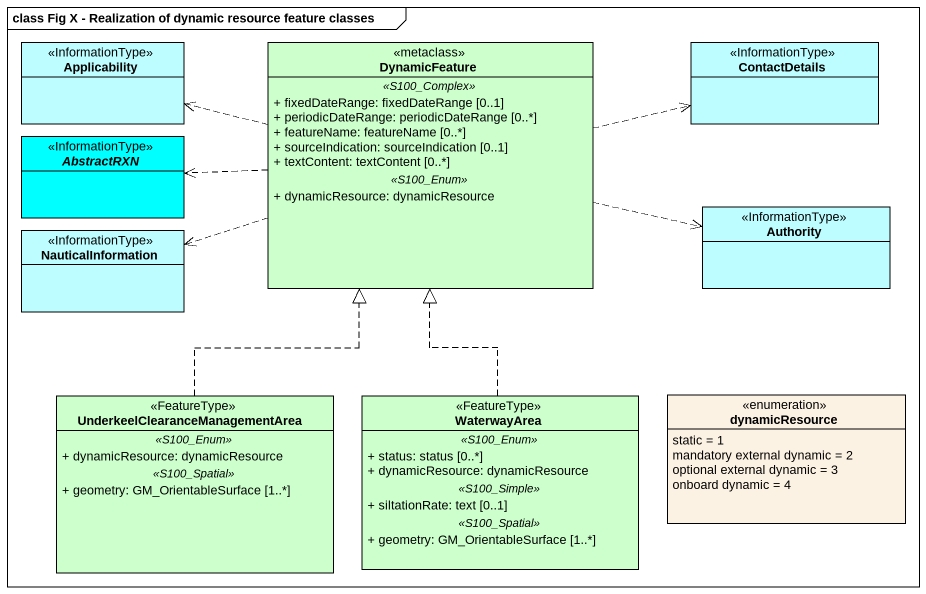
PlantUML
@startuml
mainframe class Fig X - Realization of dynamic resource feature classes
hide circle
hide empty members
skinparam classAttributeIconSize 0
class Applicability <<InformationType>> #BEFDFF
class DynamicFeature <<metaclass>> #CCFFCC {
  .. <<S100_Complex>> ..
  + fixedDateRange: fixedDateRange [0..1]
  + periodicDateRange: periodicDateRange [0..*]
  + featureName: featureName [0..*]
  + sourceIndication: sourceIndication [0..1]
  + textContent: textContent [0..*]
  .. <<S100_Enum>> ..
  + dynamicResource: dynamicResource
}
class ContactDetails <<InformationType>> #BEFDFF
abstract class AbstractRXN <<InformationType>> #00FFFF
class NauticalInformation <<InformationType>> #BEFDFF
class Authority <<InformationType>> #BEFDFF
class "UnderkeelClearanceManagementArea" as UnderkeelClearanceManagement <<FeatureType>> #CCFFCC {
  .. <<S100_Enum>> ..
  + dynamicResource: dynamicResource
  .. <<S100_Spatial>> ..
  + geometry: GM_OrientableSurface [1..*]
}
class WaterwayArea <<FeatureType>> #CCFFCC {
  .. <<S100_Enum>> ..
  + status: status [0..*]
  + dynamicResource: dynamicResource
  .. <<S100_Simple>> ..
  + siltationRate: text [0..1]
  .. <<S100_Spatial>> ..
  + geometry: GM_OrientableSurface [1..*]
}
enum dynamicResource #FCF2E3 {
  static = 1
  mandatory external dynamic = 2
  optional external dynamic = 3
  onboard dynamic = 4
}
DynamicFeature .left.> Applicability
DynamicFeature .right.> ContactDetails
DynamicFeature .left.> AbstractRXN
DynamicFeature .left.> NauticalInformation
DynamicFeature .right.> Authority
UnderkeelClearanceManagement .up.|> DynamicFeature
WaterwayArea .up.|> DynamicFeature
@enduml
